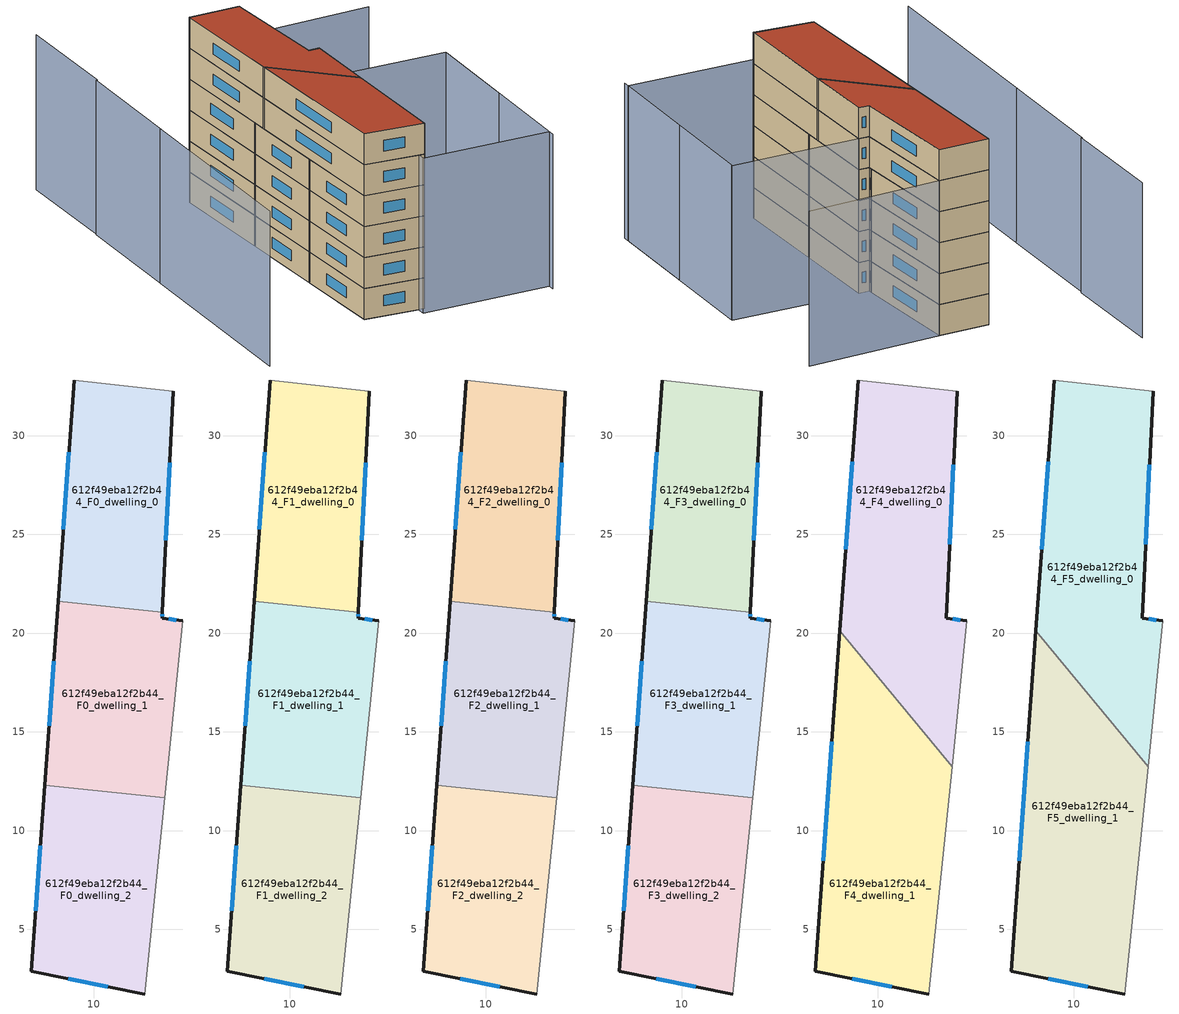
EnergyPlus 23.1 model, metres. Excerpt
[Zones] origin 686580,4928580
612f49eba12f2b44_F0_dwelling_0
 floor ground (EU_floor_Construction): 13.47,21.06 14.01,32.27 9,32.83 8.19,21.61 z0
 wall outside (EU_wall_Construction): 8.19,21.61 9,32.83 / 14.01,32.27 13.47,21.06 z0:3
 wall adiabatic (EU_wall_Construction): 9,32.83 14.01,32.27 z0:3
 wall to 612f49eba12f2b44_F0_dwelling_1 (EU_wall_Construction): 13.47,21.06 8.19,21.61 z0:3
 window (EU_Window_Construction): 8.45,25.26 8.74,29.18 / 13.84,28.62 13.65,24.71 z0.98:2.02
612f49eba12f2b44_F0_dwelling_1
 floor ground (EU_floor_Construction): 13.6,11.66 14.51,20.62 13.46,20.77 13.47,21.06 8.19,21.61 7.51,12.29 z0
 wall outside (EU_wall_Construction): 7.51,12.29 8.19,21.61 / 13.47,21.06 13.46,20.77 14.51,20.62 z0:3
 wall adiabatic (EU_wall_Construction): 14.51,20.62 13.6,11.66 z0:3
 wall to 612f49eba12f2b44_F0_dwelling_2 (EU_wall_Construction): 13.6,11.66 7.51,12.29 z0:3
 window (EU_Window_Construction): 7.73,15.32 7.96,18.58 / 13.47,20.97 13.47,20.86 / 13.8,20.72 14.17,20.67 z0.98:2.02
612f49eba12f2b44_F0_dwelling_2
 floor ground (EU_floor_Construction): 12.58,1.72 13.6,11.66 7.51,12.29 6.82,2.87 z0
 wall outside (EU_wall_Construction): 12.58,1.72 6.82,2.87 7.51,12.29 z0:3
 wall adiabatic (EU_wall_Construction): 13.6,11.66 12.58,1.72 z0:3
 window (EU_Window_Construction): 7.04,5.93 7.28,9.22 / 10.71,2.09 8.69,2.49 z0.98:2.02
612f49eba12f2b44_F1_dwelling_0
 floor to 612f49eba12f2b44_F0_dwelling_0 (EU_floor_Construction): 13.47,21.06 14.01,32.27 9,32.83 8.19,21.61 z3
 wall outside (EU_wall_Construction): 8.19,21.61 9,32.83 / 14.01,32.27 13.47,21.06 z3:6
 wall adiabatic (EU_wall_Construction): 9,32.83 14.01,32.27 z3:6
 wall to 612f49eba12f2b44_F1_dwelling_1 (EU_wall_Construction): 13.47,21.06 8.19,21.61 z3:6
 window (EU_Window_Construction): 8.45,25.26 8.74,29.18 / 13.84,28.62 13.65,24.71 z3.98:5.02
612f49eba12f2b44_F1_dwelling_1
 floor to 612f49eba12f2b44_F0_dwelling_1 (EU_floor_Construction): 13.6,11.66 14.51,20.62 13.46,20.77 13.47,21.06 8.19,21.61 7.51,12.29 z3
 wall outside (EU_wall_Construction): 7.51,12.29 8.19,21.61 / 13.47,21.06 13.46,20.77 14.51,20.62 z3:6
 wall adiabatic (EU_wall_Construction): 14.51,20.62 13.6,11.66 z3:6
 wall to 612f49eba12f2b44_F1_dwelling_2 (EU_wall_Construction): 13.6,11.66 7.51,12.29 z3:6
 window (EU_Window_Construction): 7.73,15.32 7.96,18.58 / 13.47,20.97 13.47,20.86 / 13.8,20.72 14.17,20.67 z3.98:5.02
612f49eba12f2b44_F1_dwelling_2
 floor to 612f49eba12f2b44_F0_dwelling_2 (EU_floor_Construction): 12.58,1.72 13.6,11.66 7.51,12.29 6.82,2.87 z3
 wall outside (EU_wall_Construction): 12.58,1.72 6.82,2.87 7.51,12.29 z3:6
 wall adiabatic (EU_wall_Construction): 13.6,11.66 12.58,1.72 z3:6
 window (EU_Window_Construction): 7.04,5.93 7.28,9.22 / 10.71,2.09 8.69,2.49 z3.98:5.02
612f49eba12f2b44_F2_dwelling_0
 floor to 612f49eba12f2b44_F1_dwelling_0 (EU_floor_Construction): 13.47,21.06 14.01,32.27 9,32.83 8.19,21.61 z6
 wall outside (EU_wall_Construction): 8.19,21.61 9,32.83 / 14.01,32.27 13.47,21.06 z6:9
 wall adiabatic (EU_wall_Construction): 9,32.83 14.01,32.27 z6:9
 wall to 612f49eba12f2b44_F2_dwelling_1 (EU_wall_Construction): 13.47,21.06 8.19,21.61 z6:9
 window (EU_Window_Construction): 8.45,25.26 8.74,29.18 / 13.84,28.62 13.65,24.71 z6.98:8.02
612f49eba12f2b44_F2_dwelling_1
 floor to 612f49eba12f2b44_F1_dwelling_1 (EU_floor_Construction): 13.6,11.66 14.51,20.62 13.46,20.77 13.47,21.06 8.19,21.61 7.51,12.29 z6
 wall outside (EU_wall_Construction): 7.51,12.29 8.19,21.61 / 13.47,21.06 13.46,20.77 14.51,20.62 z6:9
 wall adiabatic (EU_wall_Construction): 14.51,20.62 13.6,11.66 z6:9
 wall to 612f49eba12f2b44_F2_dwelling_2 (EU_wall_Construction): 13.6,11.66 7.51,12.29 z6:9
 window (EU_Window_Construction): 7.73,15.32 7.96,18.58 / 13.47,20.97 13.47,20.86 / 13.8,20.72 14.17,20.67 z6.98:8.02
612f49eba12f2b44_F2_dwelling_2
 floor to 612f49eba12f2b44_F1_dwelling_2 (EU_floor_Construction): 12.58,1.72 13.6,11.66 7.51,12.29 6.82,2.87 z6
 wall outside (EU_wall_Construction): 12.58,1.72 6.82,2.87 7.51,12.29 z6:9
 wall adiabatic (EU_wall_Construction): 13.6,11.66 12.58,1.72 z6:9
 window (EU_Window_Construction): 7.04,5.93 7.28,9.22 / 10.71,2.09 8.69,2.49 z6.98:8.02
612f49eba12f2b44_F3_dwelling_0
 floor to 612f49eba12f2b44_F2_dwelling_0 (EU_floor_Construction): 13.47,21.06 14.01,32.27 9,32.83 8.19,21.61 z9
 wall outside (EU_wall_Construction): 8.19,21.61 9,32.83 / 14.01,32.27 13.47,21.06 z9:12
 wall adiabatic (EU_wall_Construction): 9,32.83 14.01,32.27 z9:12
 wall to 612f49eba12f2b44_F3_dwelling_1 (EU_wall_Construction): 13.47,21.06 8.19,21.61 z9:12
 window (EU_Window_Construction): 8.45,25.26 8.74,29.18 / 13.84,28.62 13.65,24.71 z9.98:11.02
612f49eba12f2b44_F3_dwelling_1
 floor to 612f49eba12f2b44_F2_dwelling_1 (EU_floor_Construction): 13.6,11.66 14.51,20.62 13.46,20.77 13.47,21.06 8.19,21.61 7.51,12.29 z9
 wall outside (EU_wall_Construction): 7.51,12.29 8.19,21.61 / 13.47,21.06 13.46,20.77 14.51,20.62 z9:12
 wall adiabatic (EU_wall_Construction): 14.51,20.62 13.6,11.66 z9:12
 wall to 612f49eba12f2b44_F3_dwelling_2 (EU_wall_Construction): 13.6,11.66 7.51,12.29 z9:12
 window (EU_Window_Construction): 7.73,15.32 7.96,18.58 / 13.47,20.97 13.47,20.86 / 13.8,20.72 14.17,20.67 z9.98:11.02
612f49eba12f2b44_F3_dwelling_2
 floor to 612f49eba12f2b44_F2_dwelling_2 (EU_floor_Construction): 12.58,1.72 13.6,11.66 7.51,12.29 6.82,2.87 z9
 wall outside (EU_wall_Construction): 12.58,1.72 6.82,2.87 7.51,12.29 z9:12
 wall adiabatic (EU_wall_Construction): 13.6,11.66 12.58,1.72 z9:12
 window (EU_Window_Construction): 7.04,5.93 7.28,9.22 / 10.71,2.09 8.69,2.49 z9.98:11.02
612f49eba12f2b44_F4_dwelling_0
 floor to 612f49eba12f2b44_F3_dwelling_0 (EU_floor_Construction): 13.47,21.06 14.01,32.27 9,32.83 8.19,21.61 z12
 floor to 612f49eba12f2b44_F3_dwelling_1 (EU_floor_Construction): 13.76,13.24 14.51,20.62 13.46,20.77 13.47,21.06 8.19,21.61 8.08,20.12 z12
 wall outside (EU_wall_Construction): 8.08,20.12 9,32.83 / 14.01,32.27 13.46,20.77 14.51,20.62 z12:15
 wall adiabatic (EU_wall_Construction): 14.51,20.62 13.76,13.24 / 9,32.83 14.01,32.27 z12:15
 wall to 612f49eba12f2b44_F4_dwelling_1 (EU_wall_Construction): 13.76,13.24 8.08,20.12 z12:15
 window (EU_Window_Construction): 8.38,24.25 8.7,28.69 / 13.83,28.53 13.64,24.51 / 13.8,20.72 14.17,20.67 z12.98:14.02
612f49eba12f2b44_F4_dwelling_1
 floor to 612f49eba12f2b44_F3_dwelling_1 (EU_floor_Construction): 13.6,11.66 13.76,13.24 8.08,20.12 7.51,12.29 z12
 floor to 612f49eba12f2b44_F3_dwelling_2 (EU_floor_Construction): 12.58,1.72 13.6,11.66 7.51,12.29 6.82,2.87 z12
 wall outside (EU_wall_Construction): 12.58,1.72 6.82,2.87 8.08,20.12 z12:15
 wall adiabatic (EU_wall_Construction): 13.76,13.24 12.58,1.72 z12:15
 window (EU_Window_Construction): 7.23,8.48 7.67,14.51 / 10.71,2.09 8.69,2.49 z12.98:14.02
612f49eba12f2b44_F5_dwelling_0
 floor to 612f49eba12f2b44_F4_dwelling_0 (EU_floor_Construction): 13.76,13.24 14.51,20.62 13.46,20.77 14.01,32.27 9,32.83 8.08,20.12 z15
 wall outside (EU_wall_Construction): 8.08,20.12 9,32.83 / 14.01,32.27 13.46,20.77 14.51,20.62 z15:18
 wall adiabatic (EU_wall_Construction): 14.51,20.62 13.76,13.24 / 9,32.83 14.01,32.27 z15:18
 wall to 612f49eba12f2b44_F5_dwelling_1 (EU_wall_Construction): 13.76,13.24 8.08,20.12 z15:18
 window (EU_Window_Construction): 8.38,24.25 8.7,28.69 / 13.83,28.53 13.64,24.51 / 13.8,20.72 14.17,20.67 z15.98:17.02
 roof outside (EU_roof_Construction): 14.01,32.27 13.46,20.77 14.51,20.62 13.76,13.24 8.08,20.12 9,32.83 z18
612f49eba12f2b44_F5_dwelling_1
 floor to 612f49eba12f2b44_F4_dwelling_1 (EU_floor_Construction): 12.58,1.72 13.76,13.24 8.08,20.12 6.82,2.87 z15
 wall outside (EU_wall_Construction): 12.58,1.72 6.82,2.87 8.08,20.12 z15:18
 wall adiabatic (EU_wall_Construction): 13.76,13.24 12.58,1.72 z15:18
 window (EU_Window_Construction): 7.23,8.48 7.67,14.51 / 10.71,2.09 8.69,2.49 z15.98:17.02
 roof outside (EU_roof_Construction): 8.08,20.12 13.76,13.24 12.58,1.72 6.82,2.87 z18
shading: 24.38,-1.3 27.04,18.8 / -3.33,19.8 -5.9,-0.66 / -1.82,31.84 -3.37,19.54 / -0.42,43.03 -1.72,31.83 / 27.27,31.06 8.99,32.72 / 27.06,18.96 24.47,-0.64 / 24.47,-0.64 11.92,1.02 / 11.92,1.02 14.51,20.62 / 14.51,20.62 27.06,18.96 z0:15
[Building]
EU S2 Campaign: North Axis=0; Terrain=City; Solar Distribution=FullExterior
[Site:Location]
Bologna: Latitude=44.5; Longitude=11.25; Time Zone=1; Elevation=37
[SizingPeriod:WeatherFileDays]
AnnualSizingPeriod: Begin Month=1; Begin Day of Month=1; End Month=12; End Day of Month=31; Day of Week for Start Day=Monday; Use Weather File Daylight Saving Period=No; Use Weather File Rain and Snow Indicators=No
[MATERIAL]
EU_InternalMass_Material: Roughness=MediumRough; Thickness=0.1; Conductivity=1; Density=1800; Specific Heat=900; Thermal Absorptance=0.9; Solar Absorptance=0.7; Visible Absorptance=0.7
[MATERIAL:NOMASS] Roughness=MediumRough; Thermal Absorptance=0.9; Solar Absorptance=0.7; Visible Absorptance=0.7
Name | Thermal Resistance
EU_wall_NoMass | 0.905828
EU_roof_NoMass | 0.37593
EU_floor_NoMass | 0.67114
[WINDOWMATERIAL:SIMPLEGLAZINGSYSTEM]
EU_Window_SimpleGlazing: UFactor=4.52486; Solar Heat Gain Coefficient=0.85; Visible Transmittance=0.85
[CONSTRUCTION]
EU_wall_Construction: EU_wall_NoMass
EU_roof_Construction: EU_roof_NoMass
EU_floor_Construction: EU_floor_NoMass
EU_InternalMass_Construction: EU_InternalMass_Material
EU_Window_Construction: EU_Window_SimpleGlazing
[ZONE] Type=1; Multiplier=1; Ceiling Height=autocalculate; Floor Area=autocalculate; Part of Total Floor Area=Yes
Name | Volume
612f49eba12f2b44_F0_dwelling_0; 612f49eba12f2b44_F1_dwelling_0; 612f49eba12f2b44_F2_dwelling_0; 612f49eba12f2b44_F3_dwelling_0 | 174.335
612f49eba12f2b44_F4_dwelling_0 | 261.505
612f49eba12f2b44_F5_dwelling_0 | 261.508
612f49eba12f2b44_F0_dwelling_1 | 174.338
612f49eba12f2b44_F1_dwelling_1; 612f49eba12f2b44_F2_dwelling_1; 612f49eba12f2b44_F3_dwelling_1 | 174.337
612f49eba12f2b44_F4_dwelling_1 | 261.491
612f49eba12f2b44_F5_dwelling_1 | 261.497
612f49eba12f2b44_F0_dwelling_2 | 174.331
612f49eba12f2b44_F1_dwelling_2; 612f49eba12f2b44_F2_dwelling_2; 612f49eba12f2b44_F3_dwelling_2 | 174.332
[INTERNALMASS] Construction=EU_InternalMass_Construction
Name | Zone or ZoneList | Surface Area
612f49eba12f2b44_F0_dwelling_0_EU_InternalMass | 612f49eba12f2b44_F0_dwelling_0 | 58.1119
612f49eba12f2b44_F0_dwelling_1_EU_InternalMass | 612f49eba12f2b44_F0_dwelling_1 | 58.1124
612f49eba12f2b44_F0_dwelling_2_EU_InternalMass | 612f49eba12f2b44_F0_dwelling_2 | 58.1103
612f49eba12f2b44_F1_dwelling_0_EU_InternalMass | 612f49eba12f2b44_F1_dwelling_0 | 58.1119
612f49eba12f2b44_F1_dwelling_1_EU_InternalMass | 612f49eba12f2b44_F1_dwelling_1 | 58.1124
612f49eba12f2b44_F1_dwelling_2_EU_InternalMass | 612f49eba12f2b44_F1_dwelling_2 | 58.1103
612f49eba12f2b44_F2_dwelling_0_EU_InternalMass | 612f49eba12f2b44_F2_dwelling_0 | 58.1119
612f49eba12f2b44_F2_dwelling_1_EU_InternalMass | 612f49eba12f2b44_F2_dwelling_1 | 58.1124
612f49eba12f2b44_F2_dwelling_2_EU_InternalMass | 612f49eba12f2b44_F2_dwelling_2 | 58.1103
612f49eba12f2b44_F3_dwelling_0_EU_InternalMass | 612f49eba12f2b44_F3_dwelling_0 | 58.1119
612f49eba12f2b44_F3_dwelling_1_EU_InternalMass | 612f49eba12f2b44_F3_dwelling_1 | 58.1124
612f49eba12f2b44_F3_dwelling_2_EU_InternalMass | 612f49eba12f2b44_F3_dwelling_2 | 58.1103
612f49eba12f2b44_F4_dwelling_0_EU_InternalMass | 612f49eba12f2b44_F4_dwelling_0 | 87.1693
612f49eba12f2b44_F4_dwelling_1_EU_InternalMass | 612f49eba12f2b44_F4_dwelling_1 | 87.1657
612f49eba12f2b44_F5_dwelling_0_EU_InternalMass | 612f49eba12f2b44_F5_dwelling_0 | 87.1693
612f49eba12f2b44_F5_dwelling_1_EU_InternalMass | 612f49eba12f2b44_F5_dwelling_1 | 87.1657
[OTHEREQUIPMENT] Fuel Type=Electricity; Design Level Calculation Method=Watts/Area; Power per Zone Floor Area=1; Fraction Latent=0; Fraction Radiant=0; Fraction Lost=0; Carbon Dioxide Generation Rate=0; EndUse Subcategory=EU_Step8_InternalGains
Name | Zone or ZoneList or Space or SpaceList | Schedule
EU_Step8_InternalGain_612f49eba12f2b44_F0_dwelling_0_f000 | 612f49eba12f2b44_F0_dwelling_0 | EU_Step8_GainSchedule_612f49eba12f2b44_F0_dwelling_0_f000
EU_Step8_InternalGain_612f49eba12f2b44_F0_dwelling_1_f000 | 612f49eba12f2b44_F0_dwelling_1 | EU_Step8_GainSchedule_612f49eba12f2b44_F0_dwelling_1_f000
EU_Step8_InternalGain_612f49eba12f2b44_F0_dwelling_2_f000 | 612f49eba12f2b44_F0_dwelling_2 | EU_Step8_GainSchedule_612f49eba12f2b44_F0_dwelling_2_f000
EU_Step8_InternalGain_612f49eba12f2b44_F1_dwelling_0_f000 | 612f49eba12f2b44_F1_dwelling_0 | EU_Step8_GainSchedule_612f49eba12f2b44_F1_dwelling_0_f000
EU_Step8_InternalGain_612f49eba12f2b44_F1_dwelling_1_f000 | 612f49eba12f2b44_F1_dwelling_1 | EU_Step8_GainSchedule_612f49eba12f2b44_F1_dwelling_1_f000
EU_Step8_InternalGain_612f49eba12f2b44_F1_dwelling_2_f000 | 612f49eba12f2b44_F1_dwelling_2 | EU_Step8_GainSchedule_612f49eba12f2b44_F1_dwelling_2_f000
EU_Step8_InternalGain_612f49eba12f2b44_F2_dwelling_0_f000 | 612f49eba12f2b44_F2_dwelling_0 | EU_Step8_GainSchedule_612f49eba12f2b44_F2_dwelling_0_f000
EU_Step8_InternalGain_612f49eba12f2b44_F2_dwelling_1_f000 | 612f49eba12f2b44_F2_dwelling_1 | EU_Step8_GainSchedule_612f49eba12f2b44_F2_dwelling_1_f000
EU_Step8_InternalGain_612f49eba12f2b44_F2_dwelling_2_f000 | 612f49eba12f2b44_F2_dwelling_2 | EU_Step8_GainSchedule_612f49eba12f2b44_F2_dwelling_2_f000
EU_Step8_InternalGain_612f49eba12f2b44_F3_dwelling_0_f000 | 612f49eba12f2b44_F3_dwelling_0 | EU_Step8_GainSchedule_612f49eba12f2b44_F3_dwelling_0_f000
EU_Step8_InternalGain_612f49eba12f2b44_F3_dwelling_1_f000 | 612f49eba12f2b44_F3_dwelling_1 | EU_Step8_GainSchedule_612f49eba12f2b44_F3_dwelling_1_f000
EU_Step8_InternalGain_612f49eba12f2b44_F3_dwelling_2_f000 | 612f49eba12f2b44_F3_dwelling_2 | EU_Step8_GainSchedule_612f49eba12f2b44_F3_dwelling_2_f000
EU_Step8_InternalGain_612f49eba12f2b44_F4_dwelling_0_f000 | 612f49eba12f2b44_F4_dwelling_0 | EU_Step8_GainSchedule_612f49eba12f2b44_F4_dwelling_0_f000
EU_Step8_InternalGain_612f49eba12f2b44_F4_dwelling_1_f000 | 612f49eba12f2b44_F4_dwelling_1 | EU_Step8_GainSchedule_612f49eba12f2b44_F4_dwelling_1_f000
EU_Step8_InternalGain_612f49eba12f2b44_F5_dwelling_0_f000 | 612f49eba12f2b44_F5_dwelling_0 | EU_Step8_GainSchedule_612f49eba12f2b44_F5_dwelling_0_f000
EU_Step8_InternalGain_612f49eba12f2b44_F5_dwelling_1_f000 | 612f49eba12f2b44_F5_dwelling_1 | EU_Step8_GainSchedule_612f49eba12f2b44_F5_dwelling_1_f000
[ZONEVENTILATION:DESIGNFLOWRATE] Schedule=EU_AlwaysOn; Design Flow Rate Calculation Method=AirChanges/Hour; Air Changes per Hour=0.73129; Ventilation Type=Natural; Fan Pressure Rise=0; Fan Total Efficiency=1; Constant Term Coefficient=1; Temperature Term Coefficient=0; Velocity Term Coefficient=0; Velocity Squared Term Coefficient=0; Minimum Indoor Temperature=-100; Maximum Indoor Temperature=100; Delta Temperature=-100; Minimum Outdoor Temperature=-100; Maximum Outdoor Temperature=100; Maximum Wind Speed=40
Name | Zone or ZoneList or Space or SpaceList
EU_ConstantAir_612f49eba12f2b44_F0_dwelling_0 | 612f49eba12f2b44_F0_dwelling_0
EU_ConstantAir_612f49eba12f2b44_F0_dwelling_1 | 612f49eba12f2b44_F0_dwelling_1
EU_ConstantAir_612f49eba12f2b44_F0_dwelling_2 | 612f49eba12f2b44_F0_dwelling_2
EU_ConstantAir_612f49eba12f2b44_F1_dwelling_0 | 612f49eba12f2b44_F1_dwelling_0
EU_ConstantAir_612f49eba12f2b44_F1_dwelling_1 | 612f49eba12f2b44_F1_dwelling_1
EU_ConstantAir_612f49eba12f2b44_F1_dwelling_2 | 612f49eba12f2b44_F1_dwelling_2
EU_ConstantAir_612f49eba12f2b44_F2_dwelling_0 | 612f49eba12f2b44_F2_dwelling_0
EU_ConstantAir_612f49eba12f2b44_F2_dwelling_1 | 612f49eba12f2b44_F2_dwelling_1
EU_ConstantAir_612f49eba12f2b44_F2_dwelling_2 | 612f49eba12f2b44_F2_dwelling_2
EU_ConstantAir_612f49eba12f2b44_F3_dwelling_0 | 612f49eba12f2b44_F3_dwelling_0
EU_ConstantAir_612f49eba12f2b44_F3_dwelling_1 | 612f49eba12f2b44_F3_dwelling_1
EU_ConstantAir_612f49eba12f2b44_F3_dwelling_2 | 612f49eba12f2b44_F3_dwelling_2
EU_ConstantAir_612f49eba12f2b44_F4_dwelling_0 | 612f49eba12f2b44_F4_dwelling_0
EU_ConstantAir_612f49eba12f2b44_F4_dwelling_1 | 612f49eba12f2b44_F4_dwelling_1
EU_ConstantAir_612f49eba12f2b44_F5_dwelling_0 | 612f49eba12f2b44_F5_dwelling_0
EU_ConstantAir_612f49eba12f2b44_F5_dwelling_1 | 612f49eba12f2b44_F5_dwelling_1
[HVACTEMPLATE:THERMOSTAT] Constant Heating Setpoint=20; Constant Cooling Setpoint=50
EU_HeatOnly_612f49eba12f2b44_F0_dwelling_0; EU_HeatOnly_612f49eba12f2b44_F0_dwelling_1; EU_HeatOnly_612f49eba12f2b44_F0_dwelling_2; EU_HeatOnly_612f49eba12f2b44_F1_dwelling_0; EU_HeatOnly_612f49eba12f2b44_F1_dwelling_1; EU_HeatOnly_612f49eba12f2b44_F1_dwelling_2; EU_HeatOnly_612f49eba12f2b44_F2_dwelling_0; EU_HeatOnly_612f49eba12f2b44_F2_dwelling_1; EU_HeatOnly_612f49eba12f2b44_F2_dwelling_2; EU_HeatOnly_612f49eba12f2b44_F3_dwelling_0; EU_HeatOnly_612f49eba12f2b44_F3_dwelling_1; EU_HeatOnly_612f49eba12f2b44_F3_dwelling_2; EU_HeatOnly_612f49eba12f2b44_F4_dwelling_0; EU_HeatOnly_612f49eba12f2b44_F4_dwelling_1; EU_HeatOnly_612f49eba12f2b44_F5_dwelling_0; EU_HeatOnly_612f49eba12f2b44_F5_dwelling_1
[HVACTEMPLATE:ZONE:IDEALLOADSAIRSYSTEM] System Availability Schedule=EU_AlwaysOn; Maximum Heating Supply Air Temperature=50; Minimum Cooling Supply Air Temperature=13; Maximum Heating Supply Air Humidity Ratio=0.0156; Minimum Cooling Supply Air Humidity Ratio=0.0077; Heating Limit=NoLimit; Cooling Limit=NoLimit; Heating Availability Schedule=EU_AlwaysOn; Cooling Availability Schedule=EU_CoolingOff; Dehumidification Control Type=ConstantSensibleHeatRatio; Cooling Sensible Heat Ratio=0.7; Dehumidification Setpoint=60; Humidification Control Type=None; Humidification Setpoint=30; Outdoor Air Method=None; Outdoor Air Flow Rate per Person=0.00944; Outdoor Air Flow Rate per Zone Floor Area=0; Outdoor Air Flow Rate per Zone=0; Demand Controlled Ventilation Type=None; Outdoor Air Economizer Type=NoEconomizer; Heat Recovery Type=None; Sensible Heat Recovery Effectiveness=0.7; Latent Heat Recovery Effectiveness=0.65
Name | Template Thermostat
612f49eba12f2b44_F0_dwelling_0 | EU_HeatOnly_612f49eba12f2b44_F0_dwelling_0
612f49eba12f2b44_F0_dwelling_1 | EU_HeatOnly_612f49eba12f2b44_F0_dwelling_1
612f49eba12f2b44_F0_dwelling_2 | EU_HeatOnly_612f49eba12f2b44_F0_dwelling_2
612f49eba12f2b44_F1_dwelling_0 | EU_HeatOnly_612f49eba12f2b44_F1_dwelling_0
612f49eba12f2b44_F1_dwelling_1 | EU_HeatOnly_612f49eba12f2b44_F1_dwelling_1
612f49eba12f2b44_F1_dwelling_2 | EU_HeatOnly_612f49eba12f2b44_F1_dwelling_2
612f49eba12f2b44_F2_dwelling_0 | EU_HeatOnly_612f49eba12f2b44_F2_dwelling_0
612f49eba12f2b44_F2_dwelling_1 | EU_HeatOnly_612f49eba12f2b44_F2_dwelling_1
612f49eba12f2b44_F2_dwelling_2 | EU_HeatOnly_612f49eba12f2b44_F2_dwelling_2
612f49eba12f2b44_F3_dwelling_0 | EU_HeatOnly_612f49eba12f2b44_F3_dwelling_0
612f49eba12f2b44_F3_dwelling_1 | EU_HeatOnly_612f49eba12f2b44_F3_dwelling_1
612f49eba12f2b44_F3_dwelling_2 | EU_HeatOnly_612f49eba12f2b44_F3_dwelling_2
612f49eba12f2b44_F4_dwelling_0 | EU_HeatOnly_612f49eba12f2b44_F4_dwelling_0
612f49eba12f2b44_F4_dwelling_1 | EU_HeatOnly_612f49eba12f2b44_F4_dwelling_1
612f49eba12f2b44_F5_dwelling_0 | EU_HeatOnly_612f49eba12f2b44_F5_dwelling_0
612f49eba12f2b44_F5_dwelling_1 | EU_HeatOnly_612f49eba12f2b44_F5_dwelling_1
[SIZING:ZONE] Zone Cooling Design Supply Air Temperature Input Method=SupplyAirTemperature; Zone Cooling Design Supply Air Temperature=13; Zone Heating Design Supply Air Temperature Input Method=SupplyAirTemperature; Zone Heating Design Supply Air Temperature=50; Zone Cooling Design Supply Air Humidity Ratio=0.008; Zone Heating Design Supply Air Humidity Ratio=0.008; Cooling Design Air Flow Method=DesignDay; Cooling Design Air Flow Rate=0; Cooling Minimum Air Flow per Zone Floor Area=0.000762; Cooling Minimum Air Flow=0; Cooling Minimum Air Flow Fraction=0.2; Heating Design Air Flow Method=DesignDay; Heating Design Air Flow Rate=0; Heating Maximum Air Flow per Zone Floor Area=0.002032; Heating Maximum Air Flow=0.141576; Heating Maximum Air Flow Fraction=0.3; Account for Dedicated Outdoor Air System=No; Dedicated Outdoor Air System Control Strategy=NeutralSupplyAir; Dedicated Outdoor Air Low Setpoint Temperature for Design=autosize; Dedicated Outdoor Air High Setpoint Temperature for Design=autosize; Zone Load Sizing Method=Sensible Load Only No Latent Load; Zone Latent Cooling Design Supply Air Humidity Ratio Input Method=HumidityRatioDifference; Zone Cooling Design Supply Air Humidity Ratio Difference=0.005; Zone Latent Heating Design Supply Air Humidity Ratio Input Method=HumidityRatioDifference; Zone Humidification Design Supply Air Humidity Ratio Difference=0.005
612f49eba12f2b44_F0_dwelling_0; 612f49eba12f2b44_F0_dwelling_1; 612f49eba12f2b44_F0_dwelling_2; 612f49eba12f2b44_F1_dwelling_0; 612f49eba12f2b44_F1_dwelling_1; 612f49eba12f2b44_F1_dwelling_2; 612f49eba12f2b44_F2_dwelling_0; 612f49eba12f2b44_F2_dwelling_1; 612f49eba12f2b44_F2_dwelling_2; 612f49eba12f2b44_F3_dwelling_0; 612f49eba12f2b44_F3_dwelling_1; 612f49eba12f2b44_F3_dwelling_2; 612f49eba12f2b44_F4_dwelling_0; 612f49eba12f2b44_F4_dwelling_1; 612f49eba12f2b44_F5_dwelling_0; 612f49eba12f2b44_F5_dwelling_1
[SCHEDULE:CONSTANT]
Name | Hourly Value
EU_AlwaysOn | 1
EU_CoolingOff | 0
[SCHEDULE:FILE] Column Number=1; Rows to Skip at Top=0; Number of Hours of Data=8760; Column Separator=Comma; Interpolate to Timestep=No; Minutes per Item=60; Adjust Schedule for Daylight Savings=Yes
Name | File
EU_Step8_GainSchedule_612f49eba12f2b44_F0_dwelling_0_f000 | ../../schedules/612f49eba12f2b44/612f49eba12f2b44_F0_dwelling_0_f000_gain.csv
EU_Step8_GainSchedule_612f49eba12f2b44_F0_dwelling_1_f000 | ../../schedules/612f49eba12f2b44/612f49eba12f2b44_F0_dwelling_1_f000_gain.csv
EU_Step8_GainSchedule_612f49eba12f2b44_F0_dwelling_2_f000 | ../../schedules/612f49eba12f2b44/612f49eba12f2b44_F0_dwelling_2_f000_gain.csv
EU_Step8_GainSchedule_612f49eba12f2b44_F1_dwelling_0_f000 | ../../schedules/612f49eba12f2b44/612f49eba12f2b44_F1_dwelling_0_f000_gain.csv
EU_Step8_GainSchedule_612f49eba12f2b44_F1_dwelling_1_f000 | ../../schedules/612f49eba12f2b44/612f49eba12f2b44_F1_dwelling_1_f000_gain.csv
EU_Step8_GainSchedule_612f49eba12f2b44_F1_dwelling_2_f000 | ../../schedules/612f49eba12f2b44/612f49eba12f2b44_F1_dwelling_2_f000_gain.csv
EU_Step8_GainSchedule_612f49eba12f2b44_F2_dwelling_0_f000 | ../../schedules/612f49eba12f2b44/612f49eba12f2b44_F2_dwelling_0_f000_gain.csv
EU_Step8_GainSchedule_612f49eba12f2b44_F2_dwelling_1_f000 | ../../schedules/612f49eba12f2b44/612f49eba12f2b44_F2_dwelling_1_f000_gain.csv
EU_Step8_GainSchedule_612f49eba12f2b44_F2_dwelling_2_f000 | ../../schedules/612f49eba12f2b44/612f49eba12f2b44_F2_dwelling_2_f000_gain.csv
EU_Step8_GainSchedule_612f49eba12f2b44_F3_dwelling_0_f000 | ../../schedules/612f49eba12f2b44/612f49eba12f2b44_F3_dwelling_0_f000_gain.csv
EU_Step8_GainSchedule_612f49eba12f2b44_F3_dwelling_1_f000 | ../../schedules/612f49eba12f2b44/612f49eba12f2b44_F3_dwelling_1_f000_gain.csv
EU_Step8_GainSchedule_612f49eba12f2b44_F3_dwelling_2_f000 | ../../schedules/612f49eba12f2b44/612f49eba12f2b44_F3_dwelling_2_f000_gain.csv
EU_Step8_GainSchedule_612f49eba12f2b44_F4_dwelling_0_f000 | ../../schedules/612f49eba12f2b44/612f49eba12f2b44_F4_dwelling_0_f000_gain.csv
EU_Step8_GainSchedule_612f49eba12f2b44_F4_dwelling_1_f000 | ../../schedules/612f49eba12f2b44/612f49eba12f2b44_F4_dwelling_1_f000_gain.csv
EU_Step8_GainSchedule_612f49eba12f2b44_F5_dwelling_0_f000 | ../../schedules/612f49eba12f2b44/612f49eba12f2b44_F5_dwelling_0_f000_gain.csv
EU_Step8_GainSchedule_612f49eba12f2b44_F5_dwelling_1_f000 | ../../schedules/612f49eba12f2b44/612f49eba12f2b44_F5_dwelling_1_f000_gain.csv
